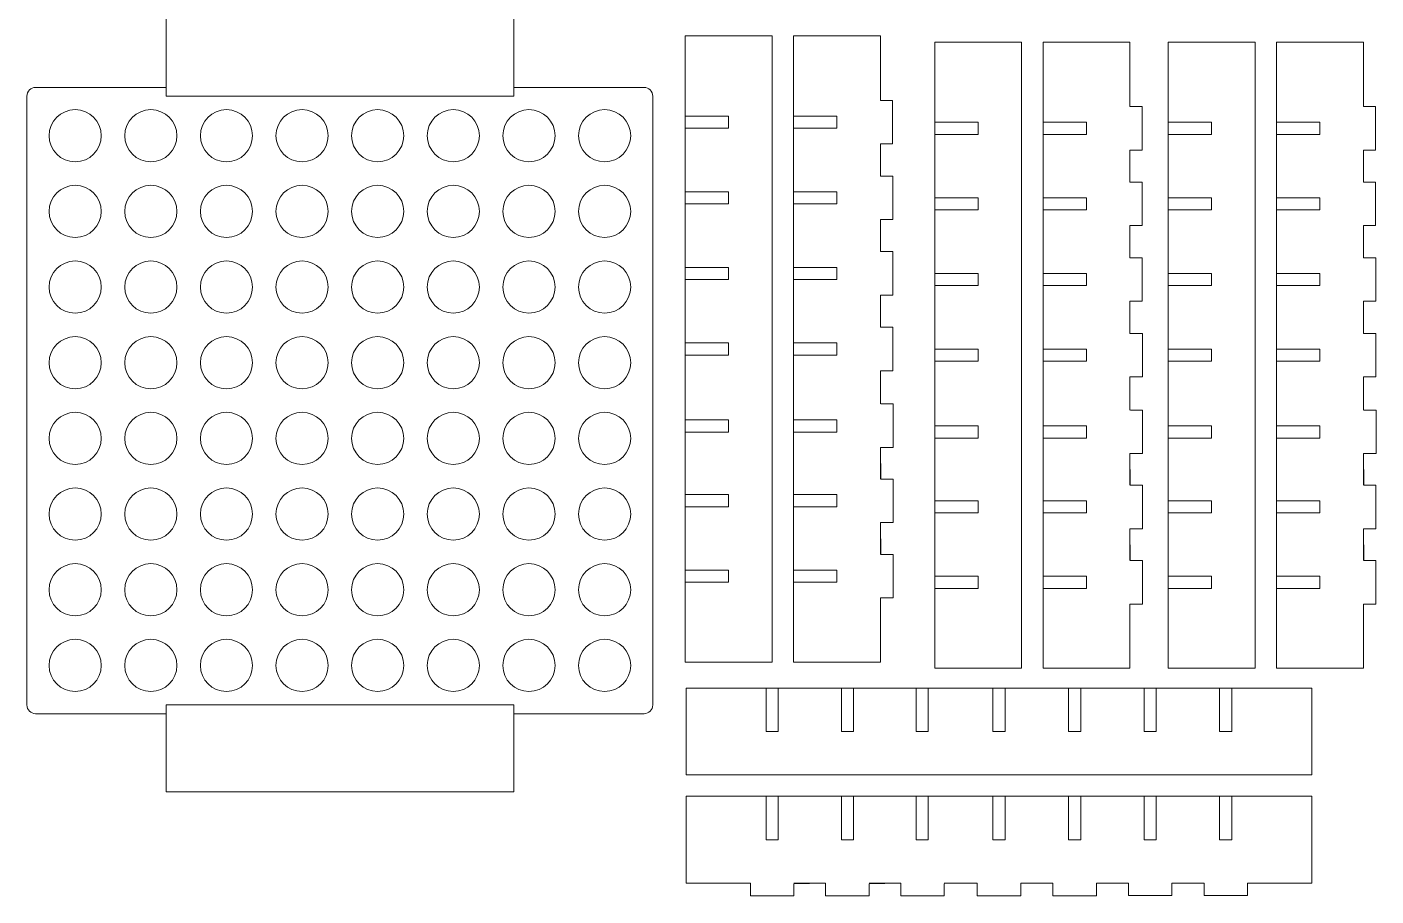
# Model space of a CAD drawing. Header units: inches. Extents: x 19 to 176, y -191 to -11.
# Drawn here: x 19.2 to 174.4, y -191.4 to -91.5 of the extents above; entities that cross this region are included whole.
import ezdxf

# ---------------------------------------------------------------- set-up
doc = ezdxf.new("R2010")
doc.units = ezdxf.units.IN
doc.header["$MEASUREMENT"] = 0
doc.layers.add('Ebene 1', color=7, linetype='Continuous')

msp = doc.modelspace()

# ---------------------------------------------------------------- linework, layer by layer
at = {"layer": 'Ebene 1', "color": 22, "lineweight": 5, "true_color": 0xe42420}
for points in [[(35.23, -99.43), (35.23, -98.66), (35.23, -89.45)], [(75.23, -89.43), (75.23, -98.66), (75.23, -99.43)], [(104.96, -164.51), (94.96, -164.51), (94.96, -92.51), (104.96, -92.51), (104.96, -164.51)], [(133.67, -165.21), (123.67, -165.21), (123.67, -93.21), (133.67, -93.21), (133.67, -165.21)], [(160.52, -165.21), (150.52, -165.21), (150.52, -93.21), (160.52, -93.21), (160.52, -165.21)], [(94.96, -103.13), (94.96, -101.73), (99.96, -101.73), (99.96, -103.13), (94.96, -103.13)], [(107.42, -103.13), (107.42, -101.73), (112.42, -101.73), (112.42, -103.13), (107.42, -103.13)], [(123.67, -103.83), (123.67, -102.43), (128.67, -102.43), (128.67, -103.83), (123.67, -103.83)], [(136.13, -103.83), (136.13, -102.43), (141.13, -102.43), (141.13, -103.83), (136.13, -103.83)], [(150.52, -103.83), (150.52, -102.43), (155.52, -102.43), (155.52, -103.83), (150.52, -103.83)], [(162.98, -103.83), (162.98, -102.43), (167.98, -102.43), (167.98, -103.83), (162.98, -103.83)], [(94.96, -111.82), (94.96, -110.42), (99.96, -110.42), (99.96, -111.82), (94.96, -111.82)], [(107.42, -111.82), (107.42, -110.42), (112.42, -110.42), (112.42, -111.82), (107.42, -111.82)], [(123.67, -112.52), (123.67, -111.12), (128.67, -111.12), (128.67, -112.52), (123.67, -112.52)], [(136.13, -112.52), (136.13, -111.12), (141.13, -111.12), (141.13, -112.52), (136.13, -112.52)], [(150.52, -112.52), (150.52, -111.12), (155.52, -111.12), (155.52, -112.52), (150.52, -112.52)], [(162.98, -112.52), (162.98, -111.12), (167.98, -111.12), (167.98, -112.52), (162.98, -112.52)], [(94.96, -120.52), (94.96, -119.12), (99.96, -119.12), (99.96, -120.52), (94.96, -120.52)], [(107.42, -120.52), (107.42, -119.12), (112.42, -119.12), (112.42, -120.52), (107.42, -120.52)], [(123.67, -121.22), (123.67, -119.82), (128.67, -119.82), (128.67, -121.22), (123.67, -121.22)], [(136.13, -121.22), (136.13, -119.82), (141.13, -119.82), (141.13, -121.22), (136.13, -121.22)], [(150.52, -121.22), (150.52, -119.82), (155.52, -119.82), (155.52, -121.22), (150.52, -121.22)], [(162.98, -121.22), (162.98, -119.82), (167.98, -119.82), (167.98, -121.22), (162.98, -121.22)], [(94.96, -129.21), (94.96, -127.81), (99.96, -127.81), (99.96, -129.21), (94.96, -129.21)], [(107.42, -129.21), (107.42, -127.81), (112.42, -127.81), (112.42, -129.21), (107.42, -129.21)], [(123.67, -129.91), (123.67, -128.51), (128.67, -128.51), (128.67, -129.91), (123.67, -129.91)], [(136.13, -129.91), (136.13, -128.51), (141.13, -128.51), (141.13, -129.91), (136.13, -129.91)], [(150.52, -129.91), (150.52, -128.51), (155.52, -128.51), (155.52, -129.91), (150.52, -129.91)], [(162.98, -129.91), (162.98, -128.51), (167.98, -128.51), (167.98, -129.91), (162.98, -129.91)], [(94.96, -138.05), (94.96, -136.65), (99.96, -136.65), (99.96, -138.05), (94.96, -138.05)], [(107.42, -138.05), (107.42, -136.65), (112.42, -136.65), (112.42, -138.05), (107.42, -138.05)], [(123.67, -138.75), (123.67, -137.35), (128.67, -137.35), (128.67, -138.75), (123.67, -138.75)], [(136.13, -138.75), (136.13, -137.35), (141.13, -137.35), (141.13, -138.75), (136.13, -138.75)], [(150.52, -138.75), (150.52, -137.35), (155.52, -137.35), (155.52, -138.75), (150.52, -138.75)], [(162.98, -138.75), (162.98, -137.35), (167.98, -137.35), (167.98, -138.75), (162.98, -138.75)], [(94.96, -146.64), (94.96, -145.24), (99.96, -145.24), (99.96, -146.64), (94.96, -146.64)], [(107.42, -146.64), (107.42, -145.24), (112.42, -145.24), (112.42, -146.64), (107.42, -146.64)], [(123.67, -147.34), (123.67, -145.94), (128.67, -145.94), (128.67, -147.34), (123.67, -147.34)], [(136.13, -147.34), (136.13, -145.94), (141.13, -145.94), (141.13, -147.34), (136.13, -147.34)], [(150.52, -147.34), (150.52, -145.94), (155.52, -145.94), (155.52, -147.34), (150.52, -147.34)], [(162.98, -147.34), (162.98, -145.94), (167.98, -145.94), (167.98, -147.34), (162.98, -147.34)], [(94.96, -155.32), (94.96, -153.92), (99.96, -153.92), (99.96, -155.32), (94.96, -155.32)], [(107.42, -155.32), (107.42, -153.92), (112.42, -153.92), (112.42, -155.32), (107.42, -155.32)], [(123.67, -156.02), (123.67, -154.62), (128.67, -154.62), (128.67, -156.02), (123.67, -156.02)], [(136.13, -156.02), (136.13, -154.62), (141.13, -154.62), (141.13, -156.02), (136.13, -156.02)], [(150.52, -156.02), (150.52, -154.62), (155.52, -154.62), (155.52, -156.02), (150.52, -156.02)], [(162.98, -156.02), (162.98, -154.62), (167.98, -154.62), (167.98, -156.02), (162.98, -156.02)], [(95.07, -177.47), (95.07, -167.48), (167.07, -167.48), (167.07, -177.47), (95.07, -177.47)], [(104.26, -167.48), (105.66, -167.48), (105.66, -172.48), (104.26, -172.48), (104.26, -167.48)], [(112.94, -167.48), (114.34, -167.48), (114.34, -172.48), (112.94, -172.48), (112.94, -167.48)], [(121.53, -167.48), (122.93, -167.48), (122.93, -172.48), (121.53, -172.48), (121.53, -167.48)], [(130.37, -167.48), (131.77, -167.48), (131.77, -172.48), (130.37, -172.48), (130.37, -167.48)], [(139.06, -167.48), (140.46, -167.48), (140.46, -172.48), (139.06, -172.48), (139.06, -167.48)], [(147.75, -167.48), (149.16, -167.48), (149.16, -172.48), (147.75, -172.48), (147.75, -167.48)], [(156.45, -167.48), (157.85, -167.48), (157.85, -172.48), (156.45, -172.48), (156.45, -167.48)], [(75.23, -169.43), (75.23, -178.66), (75.23, -179.43), (35.23, -179.43), (35.23, -178.66), (35.23, -169.43)], [(104.26, -179.93), (105.66, -179.93), (105.66, -184.93), (104.26, -184.93), (104.26, -179.93)], [(112.94, -179.93), (114.34, -179.93), (114.34, -184.93), (112.94, -184.93), (112.94, -179.93)], [(121.53, -179.93), (122.93, -179.93), (122.93, -184.93), (121.53, -184.93), (121.53, -179.93)], [(130.37, -179.93), (131.77, -179.93), (131.77, -184.93), (130.37, -184.93), (130.37, -179.93)], [(139.06, -179.93), (140.46, -179.93), (140.46, -184.93), (139.06, -184.93), (139.06, -179.93)], [(147.75, -179.93), (149.16, -179.93), (149.16, -184.93), (147.75, -184.93), (147.75, -179.93)], [(156.45, -179.93), (157.85, -179.93), (157.85, -184.93), (156.45, -184.93), (156.45, -179.93)]]:
    msp.add_lwpolyline(points, dxfattribs=at)
at = {"layer": 'Ebene 1', "color": 2, "lineweight": 5, "true_color": 0xf3e500}
for points in [[(35.23, -99.43), (75.23, -99.43)], [(75.23, -169.43), (35.23, -169.43)]]:
    msp.add_lwpolyline(points, dxfattribs=at)
at = {"layer": 'Ebene 1', "color": 22, "lineweight": 5, "true_color": 0xe42420}
for points, knots in [([(117.42, -131.01), (117.42, -131.01), (117.42, -134.82), (117.42, -134.82), (117.42, -134.81), (117.42, -131.01), (117.42, -131.01), (117.42, -131.01), (117.45, -131.01), (117.45, -131.01), (117.45, -131.01), (118.85, -131.01), (118.85, -131.01), (118.85, -131.01), (118.85, -126.01), (118.85, -126.01), (118.85, -126.01), (117.45, -126.01), (117.45, -126.01), (117.45, -126.01), (117.42, -126.01), (117.42, -126.01), (117.42, -126.01), (117.42, -122.31), (117.42, -122.31), (117.42, -122.31), (117.44, -122.31), (117.44, -122.31), (117.44, -122.31), (118.84, -122.31), (118.84, -122.31), (118.84, -122.31), (118.84, -117.31), (118.84, -117.31), (118.84, -117.31), (117.44, -117.31), (117.44, -117.31), (117.44, -117.31), (117.42, -117.31), (117.42, -117.31), (117.42, -117.31), (117.42, -113.62), (117.42, -113.62), (117.42, -113.62), (117.43, -113.62), (117.43, -113.62), (117.43, -113.62), (118.83, -113.62), (118.83, -113.62), (118.83, -113.62), (118.83, -108.62), (118.83, -108.62), (118.83, -108.62), (117.43, -108.62), (117.43, -108.62), (117.43, -108.62), (117.42, -108.62), (117.42, -108.62), (117.42, -108.62), (117.42, -104.93), (117.42, -104.93), (117.42, -104.93), (118.82, -104.93), (118.82, -104.93), (118.82, -104.93), (118.82, -99.93), (118.82, -99.93), (118.82, -99.93), (117.42, -99.93), (117.42, -99.93), (117.42, -99.93), (117.42, -92.51), (117.42, -92.51), (117.42, -92.51), (107.42, -92.51), (107.42, -92.51), (107.42, -92.51), (107.42, -164.51), (107.42, -164.51), (107.42, -164.51), (117.42, -164.51), (117.42, -164.51), (117.42, -164.51), (117.42, -157.12), (117.42, -157.12), (117.42, -157.12), (117.47, -157.12), (117.47, -157.12), (117.47, -157.12), (118.87, -157.12), (118.87, -157.12), (118.87, -157.12), (118.87, -152.12), (118.87, -152.12), (118.87, -152.12), (117.47, -152.12), (117.47, -152.12), (117.47, -152.12), (117.42, -148.46), (117.42, -148.46), (117.42, -148.46), (117.42, -152.12), (117.42, -152.12), (117.42, -152.12), (117.42, -148.46), (117.42, -148.46), (117.42, -148.46), (117.47, -148.46), (117.47, -148.46), (117.47, -148.46), (118.87, -148.46), (118.87, -148.46), (118.87, -148.46), (118.87, -143.46), (118.87, -143.46), (118.87, -143.46), (117.47, -143.46), (117.47, -143.46), (117.47, -143.46), (117.42, -139.82), (117.42, -139.82), (117.42, -139.82), (117.42, -143.46), (117.42, -143.46), (117.42, -143.46), (117.42, -139.81), (117.42, -139.81), (117.42, -139.81), (117.48, -139.81), (117.48, -139.81), (117.48, -139.81), (118.88, -139.81), (118.88, -139.81), (118.88, -139.81), (118.88, -134.82), (118.88, -134.82), (118.88, -134.82), (117.48, -134.82), (117.48, -134.82)], [0, 0, 0, 0, 1, 1, 1, 2, 2, 2, 3, 3, 3, 4, 4, 4, 5, 5, 5, 6, 6, 6, 7, 7, 7, 8, 8, 8, 9, 9, 9, 10, 10, 10, 11, 11, 11, 12, 12, 12, 13, 13, 13, 14, 14, 14, 15, 15, 15, 16, 16, 16, 17, 17, 17, 18, 18, 18, 19, 19, 19, 20, 20, 20, 21, 21, 21, 22, 22, 22, 23, 23, 23, 24, 24, 24, 25, 25, 25, 26, 26, 26, 27, 27, 27, 28, 28, 28, 29, 29, 29, 30, 30, 30, 31, 31, 31, 32, 32, 32, 33, 33, 33, 34, 34, 34, 35, 35, 35, 36, 36, 36, 37, 37, 37, 38, 38, 38, 39, 39, 39, 40, 40, 40, 41, 41, 41, 42, 42, 42, 43, 43, 43, 44, 44, 44, 45, 45, 45, 46, 46, 46, 46]), ([(146.13, -131.71), (146.13, -131.71), (146.13, -135.52), (146.13, -135.52), (146.13, -135.51), (146.13, -131.71), (146.13, -131.71), (146.13, -131.71), (146.16, -131.71), (146.16, -131.71), (146.16, -131.71), (147.56, -131.71), (147.56, -131.71), (147.56, -131.71), (147.56, -126.71), (147.56, -126.71), (147.56, -126.71), (146.16, -126.71), (146.16, -126.71), (146.16, -126.71), (146.13, -126.71), (146.13, -126.71), (146.13, -126.71), (146.13, -123.01), (146.13, -123.01), (146.13, -123.01), (146.15, -123.01), (146.15, -123.01), (146.15, -123.01), (147.55, -123.01), (147.55, -123.01), (147.55, -123.01), (147.55, -118.01), (147.55, -118.01), (147.55, -118.01), (146.15, -118.01), (146.15, -118.01), (146.15, -118.01), (146.13, -118.01), (146.13, -118.01), (146.13, -118.01), (146.13, -114.32), (146.13, -114.32), (146.13, -114.32), (146.14, -114.32), (146.14, -114.32), (146.14, -114.32), (147.54, -114.32), (147.54, -114.32), (147.54, -114.32), (147.54, -109.32), (147.54, -109.32), (147.54, -109.32), (146.14, -109.32), (146.14, -109.32), (146.14, -109.32), (146.13, -109.32), (146.13, -109.32), (146.13, -109.32), (146.13, -105.63), (146.13, -105.63), (146.13, -105.63), (147.53, -105.63), (147.53, -105.63), (147.53, -105.63), (147.53, -100.63), (147.53, -100.63), (147.53, -100.63), (146.13, -100.63), (146.13, -100.63), (146.13, -100.63), (146.13, -93.21), (146.13, -93.21), (146.13, -93.21), (136.13, -93.21), (136.13, -93.21), (136.13, -93.21), (136.13, -165.21), (136.13, -165.21), (136.13, -165.21), (146.13, -165.21), (146.13, -165.21), (146.13, -165.21), (146.13, -157.82), (146.13, -157.82), (146.13, -157.82), (146.17, -157.82), (146.17, -157.82), (146.17, -157.82), (147.57, -157.82), (147.57, -157.82), (147.57, -157.82), (147.57, -152.82), (147.57, -152.82), (147.57, -152.82), (146.17, -152.82), (146.17, -152.82), (146.17, -152.82), (146.13, -149.16), (146.13, -149.16), (146.13, -149.16), (146.13, -152.82), (146.13, -152.82), (146.13, -152.82), (146.13, -149.16), (146.13, -149.16), (146.13, -149.16), (146.17, -149.16), (146.17, -149.16), (146.17, -149.16), (147.57, -149.16), (147.57, -149.16), (147.57, -149.16), (147.57, -144.16), (147.57, -144.16), (147.57, -144.16), (146.17, -144.16), (146.17, -144.16), (146.17, -144.16), (146.13, -140.52), (146.13, -140.52), (146.13, -140.52), (146.13, -144.16), (146.13, -144.16), (146.13, -144.16), (146.13, -140.51), (146.13, -140.51), (146.13, -140.51), (146.19, -140.51), (146.19, -140.51), (146.19, -140.51), (147.59, -140.51), (147.59, -140.51), (147.59, -140.51), (147.59, -135.52), (147.59, -135.52), (147.59, -135.52), (146.19, -135.52), (146.19, -135.52)], [0, 0, 0, 0, 1, 1, 1, 2, 2, 2, 3, 3, 3, 4, 4, 4, 5, 5, 5, 6, 6, 6, 7, 7, 7, 8, 8, 8, 9, 9, 9, 10, 10, 10, 11, 11, 11, 12, 12, 12, 13, 13, 13, 14, 14, 14, 15, 15, 15, 16, 16, 16, 17, 17, 17, 18, 18, 18, 19, 19, 19, 20, 20, 20, 21, 21, 21, 22, 22, 22, 23, 23, 23, 24, 24, 24, 25, 25, 25, 26, 26, 26, 27, 27, 27, 28, 28, 28, 29, 29, 29, 30, 30, 30, 31, 31, 31, 32, 32, 32, 33, 33, 33, 34, 34, 34, 35, 35, 35, 36, 36, 36, 37, 37, 37, 38, 38, 38, 39, 39, 39, 40, 40, 40, 41, 41, 41, 42, 42, 42, 43, 43, 43, 44, 44, 44, 45, 45, 45, 46, 46, 46, 46]), ([(172.98, -131.71), (172.98, -131.71), (172.98, -135.52), (172.98, -135.52), (172.98, -135.51), (172.98, -131.71), (172.98, -131.71), (172.98, -131.71), (173.01, -131.71), (173.01, -131.71), (173.01, -131.71), (174.41, -131.71), (174.41, -131.71), (174.41, -131.71), (174.41, -126.71), (174.41, -126.71), (174.41, -126.71), (173.01, -126.71), (173.01, -126.71), (173.01, -126.71), (172.98, -126.71), (172.98, -126.71), (172.98, -126.71), (172.98, -123.01), (172.98, -123.01), (172.98, -123.01), (173, -123.01), (173, -123.01), (173, -123.01), (174.4, -123.01), (174.4, -123.01), (174.4, -123.01), (174.4, -118.01), (174.4, -118.01), (174.4, -118.01), (173, -118.01), (173, -118.01), (173, -118.01), (172.98, -118.01), (172.98, -118.01), (172.98, -118.01), (172.98, -114.32), (172.98, -114.32), (172.98, -114.32), (172.99, -114.32), (172.99, -114.32), (172.99, -114.32), (174.39, -114.32), (174.39, -114.32), (174.39, -114.32), (174.39, -109.32), (174.39, -109.32), (174.39, -109.32), (172.99, -109.32), (172.99, -109.32), (172.99, -109.32), (172.98, -109.32), (172.98, -109.32), (172.98, -109.32), (172.98, -105.63), (172.98, -105.63), (172.98, -105.63), (174.38, -105.63), (174.38, -105.63), (174.38, -105.63), (174.38, -100.63), (174.38, -100.63), (174.38, -100.63), (172.98, -100.63), (172.98, -100.63), (172.98, -100.63), (172.98, -93.21), (172.98, -93.21), (172.98, -93.21), (162.98, -93.21), (162.98, -93.21), (162.98, -93.21), (162.98, -165.21), (162.98, -165.21), (162.98, -165.21), (172.98, -165.21), (172.98, -165.21), (172.98, -165.21), (172.98, -157.82), (172.98, -157.82), (172.98, -157.82), (173.03, -157.82), (173.03, -157.82), (173.03, -157.82), (174.43, -157.82), (174.43, -157.82), (174.43, -157.82), (174.43, -152.82), (174.43, -152.82), (174.43, -152.82), (173.03, -152.82), (173.03, -152.82), (173.03, -152.82), (172.98, -149.16), (172.98, -149.16), (172.98, -149.16), (172.98, -152.82), (172.98, -152.82), (172.98, -152.82), (172.98, -149.16), (172.98, -149.16), (172.98, -149.16), (173.03, -149.16), (173.03, -149.16), (173.03, -149.16), (174.43, -149.16), (174.43, -149.16), (174.43, -149.16), (174.43, -144.16), (174.43, -144.16), (174.43, -144.16), (173.03, -144.16), (173.03, -144.16), (173.03, -144.16), (172.98, -140.52), (172.98, -140.52), (172.98, -140.52), (172.98, -144.16), (172.98, -144.16), (172.98, -144.16), (172.98, -140.51), (172.98, -140.51), (172.98, -140.51), (173.04, -140.51), (173.04, -140.51), (173.04, -140.51), (174.44, -140.51), (174.44, -140.51), (174.44, -140.51), (174.44, -135.52), (174.44, -135.52), (174.44, -135.52), (173.04, -135.52), (173.04, -135.52)], [0, 0, 0, 0, 1, 1, 1, 2, 2, 2, 3, 3, 3, 4, 4, 4, 5, 5, 5, 6, 6, 6, 7, 7, 7, 8, 8, 8, 9, 9, 9, 10, 10, 10, 11, 11, 11, 12, 12, 12, 13, 13, 13, 14, 14, 14, 15, 15, 15, 16, 16, 16, 17, 17, 17, 18, 18, 18, 19, 19, 19, 20, 20, 20, 21, 21, 21, 22, 22, 22, 23, 23, 23, 24, 24, 24, 25, 25, 25, 26, 26, 26, 27, 27, 27, 28, 28, 28, 29, 29, 29, 30, 30, 30, 31, 31, 31, 32, 32, 32, 33, 33, 33, 34, 34, 34, 35, 35, 35, 36, 36, 36, 37, 37, 37, 38, 38, 38, 39, 39, 39, 40, 40, 40, 41, 41, 41, 42, 42, 42, 43, 43, 43, 44, 44, 44, 45, 45, 45, 46, 46, 46, 46]), ([(35.23, -170.43), (35.23, -170.43), (20.23, -170.43), (20.23, -170.43), (19.68, -170.43), (19.23, -169.98), (19.23, -169.43), (19.23, -169.43), (19.23, -99.43), (19.23, -99.43), (19.23, -98.88), (19.68, -98.43), (20.23, -98.43), (20.23, -98.43), (35.23, -98.43), (35.23, -98.43)], [0, 0, 0, 0, 1, 1, 1, 2, 2, 2, 3, 3, 3, 4, 4, 4, 5, 5, 5, 5]), ([(75.23, -98.43), (75.23, -98.43), (90.23, -98.43), (90.23, -98.43), (90.78, -98.43), (91.23, -98.88), (91.23, -99.43), (91.23, -99.43), (91.23, -169.43), (91.23, -169.43), (91.23, -169.98), (90.78, -170.43), (90.23, -170.43), (90.23, -170.43), (75.23, -170.43), (75.23, -170.43)], [0, 0, 0, 0, 1, 1, 1, 2, 2, 2, 3, 3, 3, 4, 4, 4, 5, 5, 5, 5]), ([(27.78, -103.98), (27.78, -105.64), (26.44, -106.98), (24.78, -106.98), (23.13, -106.98), (21.78, -105.64), (21.78, -103.98), (21.78, -102.33), (23.13, -100.98), (24.78, -100.98), (26.44, -100.98), (27.78, -102.33), (27.78, -103.98)], [0, 0, 0, 0, 1, 1, 1, 2, 2, 2, 3, 3, 3, 4, 4, 4, 4]), ([(36.48, -103.98), (36.48, -105.64), (35.14, -106.98), (33.48, -106.98), (31.83, -106.98), (30.48, -105.64), (30.48, -103.98), (30.48, -102.33), (31.83, -100.98), (33.48, -100.98), (35.14, -100.98), (36.48, -102.33), (36.48, -103.98)], [0, 0, 0, 0, 1, 1, 1, 2, 2, 2, 3, 3, 3, 4, 4, 4, 4]), ([(45.18, -103.98), (45.18, -105.64), (43.84, -106.98), (42.18, -106.98), (40.53, -106.98), (39.18, -105.64), (39.18, -103.98), (39.18, -102.33), (40.53, -100.98), (42.18, -100.98), (43.84, -100.98), (45.18, -102.33), (45.18, -103.98)], [0, 0, 0, 0, 1, 1, 1, 2, 2, 2, 3, 3, 3, 4, 4, 4, 4]), ([(53.88, -103.98), (53.88, -105.64), (52.54, -106.98), (50.88, -106.98), (49.23, -106.98), (47.88, -105.64), (47.88, -103.98), (47.88, -102.33), (49.23, -100.98), (50.88, -100.98), (52.54, -100.98), (53.88, -102.33), (53.88, -103.98)], [0, 0, 0, 0, 1, 1, 1, 2, 2, 2, 3, 3, 3, 4, 4, 4, 4]), ([(62.58, -103.98), (62.58, -105.64), (61.24, -106.98), (59.58, -106.98), (57.93, -106.98), (56.58, -105.64), (56.58, -103.98), (56.58, -102.33), (57.93, -100.98), (59.58, -100.98), (61.24, -100.98), (62.58, -102.33), (62.58, -103.98)], [0, 0, 0, 0, 1, 1, 1, 2, 2, 2, 3, 3, 3, 4, 4, 4, 4]), ([(71.28, -103.98), (71.28, -105.64), (69.94, -106.98), (68.28, -106.98), (66.63, -106.98), (65.28, -105.64), (65.28, -103.98), (65.28, -102.33), (66.63, -100.98), (68.28, -100.98), (69.94, -100.98), (71.28, -102.33), (71.28, -103.98)], [0, 0, 0, 0, 1, 1, 1, 2, 2, 2, 3, 3, 3, 4, 4, 4, 4]), ([(79.99, -103.98), (79.99, -105.64), (78.64, -106.98), (76.98, -106.98), (75.33, -106.98), (73.98, -105.64), (73.98, -103.98), (73.98, -102.33), (75.33, -100.98), (76.98, -100.98), (78.64, -100.98), (79.99, -102.33), (79.99, -103.98)], [0, 0, 0, 0, 1, 1, 1, 2, 2, 2, 3, 3, 3, 4, 4, 4, 4]), ([(88.69, -103.98), (88.69, -105.64), (87.34, -106.98), (85.69, -106.98), (84.03, -106.98), (82.69, -105.64), (82.69, -103.98), (82.69, -102.33), (84.03, -100.98), (85.69, -100.98), (87.34, -100.98), (88.69, -102.33), (88.69, -103.98)], [0, 0, 0, 0, 1, 1, 1, 2, 2, 2, 3, 3, 3, 4, 4, 4, 4]), ([(27.78, -112.68), (27.78, -114.34), (26.44, -115.68), (24.78, -115.68), (23.13, -115.68), (21.78, -114.34), (21.78, -112.68), (21.78, -111.03), (23.13, -109.68), (24.78, -109.68), (26.44, -109.68), (27.78, -111.03), (27.78, -112.68)], [0, 0, 0, 0, 1, 1, 1, 2, 2, 2, 3, 3, 3, 4, 4, 4, 4]), ([(36.48, -112.68), (36.48, -114.34), (35.14, -115.68), (33.48, -115.68), (31.83, -115.68), (30.48, -114.34), (30.48, -112.68), (30.48, -111.03), (31.83, -109.68), (33.48, -109.68), (35.14, -109.68), (36.48, -111.03), (36.48, -112.68)], [0, 0, 0, 0, 1, 1, 1, 2, 2, 2, 3, 3, 3, 4, 4, 4, 4]), ([(45.18, -112.68), (45.18, -114.34), (43.84, -115.68), (42.18, -115.68), (40.53, -115.68), (39.18, -114.34), (39.18, -112.68), (39.18, -111.03), (40.53, -109.68), (42.18, -109.68), (43.84, -109.68), (45.18, -111.03), (45.18, -112.68)], [0, 0, 0, 0, 1, 1, 1, 2, 2, 2, 3, 3, 3, 4, 4, 4, 4]), ([(53.88, -112.68), (53.88, -114.34), (52.54, -115.68), (50.88, -115.68), (49.23, -115.68), (47.88, -114.34), (47.88, -112.68), (47.88, -111.03), (49.23, -109.68), (50.88, -109.68), (52.54, -109.68), (53.88, -111.03), (53.88, -112.68)], [0, 0, 0, 0, 1, 1, 1, 2, 2, 2, 3, 3, 3, 4, 4, 4, 4]), ([(62.58, -112.68), (62.58, -114.34), (61.24, -115.68), (59.58, -115.68), (57.93, -115.68), (56.58, -114.34), (56.58, -112.68), (56.58, -111.03), (57.93, -109.68), (59.58, -109.68), (61.24, -109.68), (62.58, -111.03), (62.58, -112.68)], [0, 0, 0, 0, 1, 1, 1, 2, 2, 2, 3, 3, 3, 4, 4, 4, 4]), ([(71.28, -112.68), (71.28, -114.34), (69.94, -115.68), (68.28, -115.68), (66.63, -115.68), (65.28, -114.34), (65.28, -112.68), (65.28, -111.03), (66.63, -109.68), (68.28, -109.68), (69.94, -109.68), (71.28, -111.03), (71.28, -112.68)], [0, 0, 0, 0, 1, 1, 1, 2, 2, 2, 3, 3, 3, 4, 4, 4, 4]), ([(79.99, -112.68), (79.99, -114.34), (78.64, -115.68), (76.98, -115.68), (75.33, -115.68), (73.98, -114.34), (73.98, -112.68), (73.98, -111.03), (75.33, -109.68), (76.98, -109.68), (78.64, -109.68), (79.99, -111.03), (79.99, -112.68)], [0, 0, 0, 0, 1, 1, 1, 2, 2, 2, 3, 3, 3, 4, 4, 4, 4]), ([(88.69, -112.68), (88.69, -114.34), (87.34, -115.68), (85.69, -115.68), (84.03, -115.68), (82.69, -114.34), (82.69, -112.68), (82.69, -111.03), (84.03, -109.68), (85.69, -109.68), (87.34, -109.68), (88.69, -111.03), (88.69, -112.68)], [0, 0, 0, 0, 1, 1, 1, 2, 2, 2, 3, 3, 3, 4, 4, 4, 4]), ([(27.78, -121.38), (27.78, -123.04), (26.44, -124.38), (24.78, -124.38), (23.13, -124.38), (21.78, -123.04), (21.78, -121.38), (21.78, -119.73), (23.13, -118.38), (24.78, -118.38), (26.44, -118.38), (27.78, -119.73), (27.78, -121.38)], [0, 0, 0, 0, 1, 1, 1, 2, 2, 2, 3, 3, 3, 4, 4, 4, 4]), ([(36.48, -121.38), (36.48, -123.04), (35.14, -124.38), (33.48, -124.38), (31.83, -124.38), (30.48, -123.04), (30.48, -121.38), (30.48, -119.73), (31.83, -118.38), (33.48, -118.38), (35.14, -118.38), (36.48, -119.73), (36.48, -121.38)], [0, 0, 0, 0, 1, 1, 1, 2, 2, 2, 3, 3, 3, 4, 4, 4, 4]), ([(45.18, -121.38), (45.18, -123.04), (43.84, -124.38), (42.18, -124.38), (40.53, -124.38), (39.18, -123.04), (39.18, -121.38), (39.18, -119.73), (40.53, -118.38), (42.18, -118.38), (43.84, -118.38), (45.18, -119.73), (45.18, -121.38)], [0, 0, 0, 0, 1, 1, 1, 2, 2, 2, 3, 3, 3, 4, 4, 4, 4]), ([(53.88, -121.38), (53.88, -123.04), (52.54, -124.38), (50.88, -124.38), (49.23, -124.38), (47.88, -123.04), (47.88, -121.38), (47.88, -119.73), (49.23, -118.38), (50.88, -118.38), (52.54, -118.38), (53.88, -119.73), (53.88, -121.38)], [0, 0, 0, 0, 1, 1, 1, 2, 2, 2, 3, 3, 3, 4, 4, 4, 4]), ([(62.58, -121.38), (62.58, -123.04), (61.24, -124.38), (59.58, -124.38), (57.93, -124.38), (56.58, -123.04), (56.58, -121.38), (56.58, -119.73), (57.93, -118.38), (59.58, -118.38), (61.24, -118.38), (62.58, -119.73), (62.58, -121.38)], [0, 0, 0, 0, 1, 1, 1, 2, 2, 2, 3, 3, 3, 4, 4, 4, 4]), ([(71.28, -121.38), (71.28, -123.04), (69.94, -124.38), (68.28, -124.38), (66.63, -124.38), (65.28, -123.04), (65.28, -121.38), (65.28, -119.73), (66.63, -118.38), (68.28, -118.38), (69.94, -118.38), (71.28, -119.73), (71.28, -121.38)], [0, 0, 0, 0, 1, 1, 1, 2, 2, 2, 3, 3, 3, 4, 4, 4, 4]), ([(79.99, -121.38), (79.99, -123.04), (78.64, -124.38), (76.98, -124.38), (75.33, -124.38), (73.98, -123.04), (73.98, -121.38), (73.98, -119.73), (75.33, -118.38), (76.98, -118.38), (78.64, -118.38), (79.99, -119.73), (79.99, -121.38)], [0, 0, 0, 0, 1, 1, 1, 2, 2, 2, 3, 3, 3, 4, 4, 4, 4]), ([(88.69, -121.38), (88.69, -123.04), (87.34, -124.38), (85.69, -124.38), (84.03, -124.38), (82.69, -123.04), (82.69, -121.38), (82.69, -119.73), (84.03, -118.38), (85.69, -118.38), (87.34, -118.38), (88.69, -119.73), (88.69, -121.38)], [0, 0, 0, 0, 1, 1, 1, 2, 2, 2, 3, 3, 3, 4, 4, 4, 4]), ([(27.78, -130.08), (27.78, -131.74), (26.44, -133.08), (24.78, -133.08), (23.13, -133.08), (21.78, -131.74), (21.78, -130.08), (21.78, -128.43), (23.13, -127.08), (24.78, -127.08), (26.44, -127.08), (27.78, -128.43), (27.78, -130.08)], [0, 0, 0, 0, 1, 1, 1, 2, 2, 2, 3, 3, 3, 4, 4, 4, 4]), ([(36.48, -130.08), (36.48, -131.74), (35.14, -133.08), (33.48, -133.08), (31.83, -133.08), (30.48, -131.74), (30.48, -130.08), (30.48, -128.43), (31.83, -127.08), (33.48, -127.08), (35.14, -127.08), (36.48, -128.43), (36.48, -130.08)], [0, 0, 0, 0, 1, 1, 1, 2, 2, 2, 3, 3, 3, 4, 4, 4, 4]), ([(45.18, -130.08), (45.18, -131.74), (43.84, -133.08), (42.18, -133.08), (40.53, -133.08), (39.18, -131.74), (39.18, -130.08), (39.18, -128.43), (40.53, -127.08), (42.18, -127.08), (43.84, -127.08), (45.18, -128.43), (45.18, -130.08)], [0, 0, 0, 0, 1, 1, 1, 2, 2, 2, 3, 3, 3, 4, 4, 4, 4]), ([(53.88, -130.08), (53.88, -131.74), (52.54, -133.08), (50.88, -133.08), (49.23, -133.08), (47.88, -131.74), (47.88, -130.08), (47.88, -128.43), (49.23, -127.08), (50.88, -127.08), (52.54, -127.08), (53.88, -128.43), (53.88, -130.08)], [0, 0, 0, 0, 1, 1, 1, 2, 2, 2, 3, 3, 3, 4, 4, 4, 4]), ([(62.58, -130.08), (62.58, -131.74), (61.24, -133.08), (59.58, -133.08), (57.93, -133.08), (56.58, -131.74), (56.58, -130.08), (56.58, -128.43), (57.93, -127.08), (59.58, -127.08), (61.24, -127.08), (62.58, -128.43), (62.58, -130.08)], [0, 0, 0, 0, 1, 1, 1, 2, 2, 2, 3, 3, 3, 4, 4, 4, 4]), ([(71.28, -130.08), (71.28, -131.74), (69.94, -133.08), (68.28, -133.08), (66.63, -133.08), (65.28, -131.74), (65.28, -130.08), (65.28, -128.43), (66.63, -127.08), (68.28, -127.08), (69.94, -127.08), (71.28, -128.43), (71.28, -130.08)], [0, 0, 0, 0, 1, 1, 1, 2, 2, 2, 3, 3, 3, 4, 4, 4, 4]), ([(79.99, -130.08), (79.99, -131.74), (78.64, -133.08), (76.98, -133.08), (75.33, -133.08), (73.98, -131.74), (73.98, -130.08), (73.98, -128.43), (75.33, -127.08), (76.98, -127.08), (78.64, -127.08), (79.99, -128.43), (79.99, -130.08)], [0, 0, 0, 0, 1, 1, 1, 2, 2, 2, 3, 3, 3, 4, 4, 4, 4]), ([(88.69, -130.08), (88.69, -131.74), (87.34, -133.08), (85.69, -133.08), (84.03, -133.08), (82.69, -131.74), (82.69, -130.08), (82.69, -128.43), (84.03, -127.08), (85.69, -127.08), (87.34, -127.08), (88.69, -128.43), (88.69, -130.08)], [0, 0, 0, 0, 1, 1, 1, 2, 2, 2, 3, 3, 3, 4, 4, 4, 4]), ([(27.78, -138.78), (27.78, -140.44), (26.44, -141.78), (24.78, -141.78), (23.13, -141.78), (21.78, -140.44), (21.78, -138.78), (21.78, -137.13), (23.13, -135.78), (24.78, -135.78), (26.44, -135.78), (27.78, -137.13), (27.78, -138.78)], [0, 0, 0, 0, 1, 1, 1, 2, 2, 2, 3, 3, 3, 4, 4, 4, 4]), ([(36.48, -138.78), (36.48, -140.44), (35.14, -141.78), (33.48, -141.78), (31.83, -141.78), (30.48, -140.44), (30.48, -138.78), (30.48, -137.13), (31.83, -135.78), (33.48, -135.78), (35.14, -135.78), (36.48, -137.13), (36.48, -138.78)], [0, 0, 0, 0, 1, 1, 1, 2, 2, 2, 3, 3, 3, 4, 4, 4, 4]), ([(45.18, -138.78), (45.18, -140.44), (43.84, -141.78), (42.18, -141.78), (40.53, -141.78), (39.18, -140.44), (39.18, -138.78), (39.18, -137.13), (40.53, -135.78), (42.18, -135.78), (43.84, -135.78), (45.18, -137.13), (45.18, -138.78)], [0, 0, 0, 0, 1, 1, 1, 2, 2, 2, 3, 3, 3, 4, 4, 4, 4]), ([(53.88, -138.78), (53.88, -140.44), (52.54, -141.78), (50.88, -141.78), (49.23, -141.78), (47.88, -140.44), (47.88, -138.78), (47.88, -137.13), (49.23, -135.78), (50.88, -135.78), (52.54, -135.78), (53.88, -137.13), (53.88, -138.78)], [0, 0, 0, 0, 1, 1, 1, 2, 2, 2, 3, 3, 3, 4, 4, 4, 4]), ([(62.58, -138.78), (62.58, -140.44), (61.24, -141.78), (59.58, -141.78), (57.93, -141.78), (56.58, -140.44), (56.58, -138.78), (56.58, -137.13), (57.93, -135.78), (59.58, -135.78), (61.24, -135.78), (62.58, -137.13), (62.58, -138.78)], [0, 0, 0, 0, 1, 1, 1, 2, 2, 2, 3, 3, 3, 4, 4, 4, 4]), ([(71.28, -138.78), (71.28, -140.44), (69.94, -141.78), (68.28, -141.78), (66.63, -141.78), (65.28, -140.44), (65.28, -138.78), (65.28, -137.13), (66.63, -135.78), (68.28, -135.78), (69.94, -135.78), (71.28, -137.13), (71.28, -138.78)], [0, 0, 0, 0, 1, 1, 1, 2, 2, 2, 3, 3, 3, 4, 4, 4, 4]), ([(79.99, -138.78), (79.99, -140.44), (78.64, -141.78), (76.98, -141.78), (75.33, -141.78), (73.98, -140.44), (73.98, -138.78), (73.98, -137.13), (75.33, -135.78), (76.98, -135.78), (78.64, -135.78), (79.99, -137.13), (79.99, -138.78)], [0, 0, 0, 0, 1, 1, 1, 2, 2, 2, 3, 3, 3, 4, 4, 4, 4]), ([(88.69, -138.78), (88.69, -140.44), (87.34, -141.78), (85.69, -141.78), (84.03, -141.78), (82.69, -140.44), (82.69, -138.78), (82.69, -137.13), (84.03, -135.78), (85.69, -135.78), (87.34, -135.78), (88.69, -137.13), (88.69, -138.78)], [0, 0, 0, 0, 1, 1, 1, 2, 2, 2, 3, 3, 3, 4, 4, 4, 4]), ([(27.78, -147.48), (27.78, -149.14), (26.44, -150.48), (24.78, -150.48), (23.13, -150.48), (21.78, -149.14), (21.78, -147.48), (21.78, -145.83), (23.13, -144.48), (24.78, -144.48), (26.44, -144.48), (27.78, -145.83), (27.78, -147.48)], [0, 0, 0, 0, 1, 1, 1, 2, 2, 2, 3, 3, 3, 4, 4, 4, 4]), ([(36.48, -147.48), (36.48, -149.14), (35.14, -150.48), (33.48, -150.48), (31.83, -150.48), (30.48, -149.14), (30.48, -147.48), (30.48, -145.83), (31.83, -144.48), (33.48, -144.48), (35.14, -144.48), (36.48, -145.83), (36.48, -147.48)], [0, 0, 0, 0, 1, 1, 1, 2, 2, 2, 3, 3, 3, 4, 4, 4, 4]), ([(45.18, -147.48), (45.18, -149.14), (43.84, -150.48), (42.18, -150.48), (40.53, -150.48), (39.18, -149.14), (39.18, -147.48), (39.18, -145.83), (40.53, -144.48), (42.18, -144.48), (43.84, -144.48), (45.18, -145.83), (45.18, -147.48)], [0, 0, 0, 0, 1, 1, 1, 2, 2, 2, 3, 3, 3, 4, 4, 4, 4]), ([(53.88, -147.48), (53.88, -149.14), (52.54, -150.48), (50.88, -150.48), (49.23, -150.48), (47.88, -149.14), (47.88, -147.48), (47.88, -145.83), (49.23, -144.48), (50.88, -144.48), (52.54, -144.48), (53.88, -145.83), (53.88, -147.48)], [0, 0, 0, 0, 1, 1, 1, 2, 2, 2, 3, 3, 3, 4, 4, 4, 4]), ([(62.58, -147.48), (62.58, -149.14), (61.24, -150.48), (59.58, -150.48), (57.93, -150.48), (56.58, -149.14), (56.58, -147.48), (56.58, -145.83), (57.93, -144.48), (59.58, -144.48), (61.24, -144.48), (62.58, -145.83), (62.58, -147.48)], [0, 0, 0, 0, 1, 1, 1, 2, 2, 2, 3, 3, 3, 4, 4, 4, 4]), ([(71.28, -147.48), (71.28, -149.14), (69.94, -150.48), (68.28, -150.48), (66.63, -150.48), (65.28, -149.14), (65.28, -147.48), (65.28, -145.83), (66.63, -144.48), (68.28, -144.48), (69.94, -144.48), (71.28, -145.83), (71.28, -147.48)], [0, 0, 0, 0, 1, 1, 1, 2, 2, 2, 3, 3, 3, 4, 4, 4, 4]), ([(79.99, -147.48), (79.99, -149.14), (78.64, -150.48), (76.98, -150.48), (75.33, -150.48), (73.98, -149.14), (73.98, -147.48), (73.98, -145.83), (75.33, -144.48), (76.98, -144.48), (78.64, -144.48), (79.99, -145.83), (79.99, -147.48)], [0, 0, 0, 0, 1, 1, 1, 2, 2, 2, 3, 3, 3, 4, 4, 4, 4]), ([(88.69, -147.48), (88.69, -149.14), (87.34, -150.48), (85.69, -150.48), (84.03, -150.48), (82.69, -149.14), (82.69, -147.48), (82.69, -145.83), (84.03, -144.48), (85.69, -144.48), (87.34, -144.48), (88.69, -145.83), (88.69, -147.48)], [0, 0, 0, 0, 1, 1, 1, 2, 2, 2, 3, 3, 3, 4, 4, 4, 4]), ([(27.78, -156.18), (27.78, -157.84), (26.44, -159.18), (24.78, -159.18), (23.13, -159.18), (21.78, -157.84), (21.78, -156.18), (21.78, -154.53), (23.13, -153.18), (24.78, -153.18), (26.44, -153.18), (27.78, -154.53), (27.78, -156.18)], [0, 0, 0, 0, 1, 1, 1, 2, 2, 2, 3, 3, 3, 4, 4, 4, 4]), ([(36.48, -156.18), (36.48, -157.84), (35.14, -159.18), (33.48, -159.18), (31.83, -159.18), (30.48, -157.84), (30.48, -156.18), (30.48, -154.53), (31.83, -153.18), (33.48, -153.18), (35.14, -153.18), (36.48, -154.53), (36.48, -156.18)], [0, 0, 0, 0, 1, 1, 1, 2, 2, 2, 3, 3, 3, 4, 4, 4, 4]), ([(45.18, -156.18), (45.18, -157.84), (43.84, -159.18), (42.18, -159.18), (40.53, -159.18), (39.18, -157.84), (39.18, -156.18), (39.18, -154.53), (40.53, -153.18), (42.18, -153.18), (43.84, -153.18), (45.18, -154.53), (45.18, -156.18)], [0, 0, 0, 0, 1, 1, 1, 2, 2, 2, 3, 3, 3, 4, 4, 4, 4]), ([(53.88, -156.18), (53.88, -157.84), (52.54, -159.18), (50.88, -159.18), (49.23, -159.18), (47.88, -157.84), (47.88, -156.18), (47.88, -154.53), (49.23, -153.18), (50.88, -153.18), (52.54, -153.18), (53.88, -154.53), (53.88, -156.18)], [0, 0, 0, 0, 1, 1, 1, 2, 2, 2, 3, 3, 3, 4, 4, 4, 4]), ([(62.58, -156.18), (62.58, -157.84), (61.24, -159.18), (59.58, -159.18), (57.93, -159.18), (56.58, -157.84), (56.58, -156.18), (56.58, -154.53), (57.93, -153.18), (59.58, -153.18), (61.24, -153.18), (62.58, -154.53), (62.58, -156.18)], [0, 0, 0, 0, 1, 1, 1, 2, 2, 2, 3, 3, 3, 4, 4, 4, 4]), ([(71.28, -156.18), (71.28, -157.84), (69.94, -159.18), (68.28, -159.18), (66.63, -159.18), (65.28, -157.84), (65.28, -156.18), (65.28, -154.53), (66.63, -153.18), (68.28, -153.18), (69.94, -153.18), (71.28, -154.53), (71.28, -156.18)], [0, 0, 0, 0, 1, 1, 1, 2, 2, 2, 3, 3, 3, 4, 4, 4, 4]), ([(79.99, -156.18), (79.99, -157.84), (78.64, -159.18), (76.98, -159.18), (75.33, -159.18), (73.98, -157.84), (73.98, -156.18), (73.98, -154.53), (75.33, -153.18), (76.98, -153.18), (78.64, -153.18), (79.99, -154.53), (79.99, -156.18)], [0, 0, 0, 0, 1, 1, 1, 2, 2, 2, 3, 3, 3, 4, 4, 4, 4]), ([(88.69, -156.18), (88.69, -157.84), (87.34, -159.18), (85.69, -159.18), (84.03, -159.18), (82.69, -157.84), (82.69, -156.18), (82.69, -154.53), (84.03, -153.18), (85.69, -153.18), (87.34, -153.18), (88.69, -154.53), (88.69, -156.18)], [0, 0, 0, 0, 1, 1, 1, 2, 2, 2, 3, 3, 3, 4, 4, 4, 4]), ([(27.78, -164.88), (27.78, -166.54), (26.44, -167.88), (24.78, -167.88), (23.13, -167.88), (21.78, -166.54), (21.78, -164.88), (21.78, -163.23), (23.13, -161.88), (24.78, -161.88), (26.44, -161.88), (27.78, -163.23), (27.78, -164.88)], [0, 0, 0, 0, 1, 1, 1, 2, 2, 2, 3, 3, 3, 4, 4, 4, 4]), ([(36.48, -164.88), (36.48, -166.54), (35.14, -167.88), (33.48, -167.88), (31.83, -167.88), (30.48, -166.54), (30.48, -164.88), (30.48, -163.23), (31.83, -161.88), (33.48, -161.88), (35.14, -161.88), (36.48, -163.23), (36.48, -164.88)], [0, 0, 0, 0, 1, 1, 1, 2, 2, 2, 3, 3, 3, 4, 4, 4, 4]), ([(45.18, -164.88), (45.18, -166.54), (43.84, -167.88), (42.18, -167.88), (40.53, -167.88), (39.18, -166.54), (39.18, -164.88), (39.18, -163.23), (40.53, -161.88), (42.18, -161.88), (43.84, -161.88), (45.18, -163.23), (45.18, -164.88)], [0, 0, 0, 0, 1, 1, 1, 2, 2, 2, 3, 3, 3, 4, 4, 4, 4]), ([(53.88, -164.88), (53.88, -166.54), (52.54, -167.88), (50.88, -167.88), (49.23, -167.88), (47.88, -166.54), (47.88, -164.88), (47.88, -163.23), (49.23, -161.88), (50.88, -161.88), (52.54, -161.88), (53.88, -163.23), (53.88, -164.88)], [0, 0, 0, 0, 1, 1, 1, 2, 2, 2, 3, 3, 3, 4, 4, 4, 4]), ([(62.58, -164.88), (62.58, -166.54), (61.24, -167.88), (59.58, -167.88), (57.93, -167.88), (56.58, -166.54), (56.58, -164.88), (56.58, -163.23), (57.93, -161.88), (59.58, -161.88), (61.24, -161.88), (62.58, -163.23), (62.58, -164.88)], [0, 0, 0, 0, 1, 1, 1, 2, 2, 2, 3, 3, 3, 4, 4, 4, 4]), ([(71.28, -164.88), (71.28, -166.54), (69.94, -167.88), (68.28, -167.88), (66.63, -167.88), (65.28, -166.54), (65.28, -164.88), (65.28, -163.23), (66.63, -161.88), (68.28, -161.88), (69.94, -161.88), (71.28, -163.23), (71.28, -164.88)], [0, 0, 0, 0, 1, 1, 1, 2, 2, 2, 3, 3, 3, 4, 4, 4, 4]), ([(79.99, -164.88), (79.99, -166.54), (78.64, -167.88), (76.98, -167.88), (75.33, -167.88), (73.98, -166.54), (73.98, -164.88), (73.98, -163.23), (75.33, -161.88), (76.98, -161.88), (78.64, -161.88), (79.99, -163.23), (79.99, -164.88)], [0, 0, 0, 0, 1, 1, 1, 2, 2, 2, 3, 3, 3, 4, 4, 4, 4]), ([(88.69, -164.88), (88.69, -166.54), (87.34, -167.88), (85.69, -167.88), (84.03, -167.88), (82.69, -166.54), (82.69, -164.88), (82.69, -163.23), (84.03, -161.88), (85.69, -161.88), (87.34, -161.88), (88.69, -163.23), (88.69, -164.88)], [0, 0, 0, 0, 1, 1, 1, 2, 2, 2, 3, 3, 3, 4, 4, 4, 4]), ([(128.57, -189.93), (128.57, -189.93), (124.77, -189.93), (124.77, -189.93), (124.77, -189.93), (128.57, -189.93), (128.57, -189.93), (128.57, -189.93), (128.57, -189.97), (128.57, -189.97), (128.57, -189.97), (128.57, -191.37), (128.57, -191.37), (128.57, -191.37), (133.57, -191.37), (133.57, -191.37), (133.57, -191.37), (133.57, -189.97), (133.57, -189.97), (133.57, -189.97), (133.57, -189.93), (133.57, -189.93), (133.57, -189.93), (137.27, -189.93), (137.27, -189.93), (137.27, -189.93), (137.27, -189.96), (137.27, -189.96), (137.27, -189.96), (137.27, -191.36), (137.27, -191.36), (137.27, -191.36), (142.27, -191.36), (142.27, -191.36), (142.27, -191.36), (142.27, -189.96), (142.27, -189.96), (142.27, -189.96), (142.27, -189.93), (142.27, -189.93), (142.27, -189.93), (145.96, -189.93), (145.96, -189.93), (145.96, -189.93), (145.96, -189.94), (145.96, -189.94), (145.96, -189.94), (145.96, -191.34), (145.96, -191.34), (145.96, -191.34), (150.96, -191.34), (150.96, -191.34), (150.96, -191.34), (150.96, -189.94), (150.96, -189.94), (150.96, -189.94), (150.96, -189.93), (150.96, -189.93), (150.96, -189.93), (154.65, -189.93), (154.65, -189.93), (154.65, -189.93), (154.65, -191.33), (154.65, -191.33), (154.65, -191.33), (159.65, -191.33), (159.65, -191.33), (159.65, -191.33), (159.65, -189.93), (159.65, -189.93), (159.65, -189.93), (167.07, -189.93), (167.07, -189.93), (167.07, -189.93), (167.07, -179.93), (167.07, -179.93), (167.07, -179.93), (95.07, -179.93), (95.07, -179.93), (95.07, -179.93), (95.07, -189.93), (95.07, -189.93), (95.07, -189.93), (102.46, -189.93), (102.46, -189.93), (102.46, -189.93), (102.46, -189.98), (102.46, -189.98), (102.46, -189.98), (102.46, -191.38), (102.46, -191.38), (102.46, -191.38), (107.46, -191.38), (107.46, -191.38), (107.46, -191.38), (107.46, -189.98), (107.46, -189.98), (107.46, -189.98), (111.12, -189.93), (111.12, -189.93), (111.12, -189.93), (107.46, -189.93), (107.46, -189.93), (107.46, -189.93), (111.12, -189.93), (111.12, -189.93), (111.12, -189.93), (111.12, -189.98), (111.12, -189.98), (111.12, -189.98), (111.12, -191.38), (111.12, -191.38), (111.12, -191.38), (116.12, -191.38), (116.12, -191.38), (116.12, -191.38), (116.12, -189.98), (116.12, -189.98), (116.12, -189.98), (119.76, -189.93), (119.76, -189.93), (119.76, -189.93), (116.12, -189.93), (116.12, -189.93), (116.12, -189.93), (119.76, -189.93), (119.76, -189.93), (119.76, -189.93), (119.76, -189.99), (119.76, -189.99), (119.76, -189.99), (119.76, -191.39), (119.76, -191.39), (119.76, -191.39), (124.77, -191.39), (124.77, -191.39), (124.77, -191.39), (124.77, -189.99), (124.77, -189.99)], [0, 0, 0, 0, 1, 1, 1, 2, 2, 2, 3, 3, 3, 4, 4, 4, 5, 5, 5, 6, 6, 6, 7, 7, 7, 8, 8, 8, 9, 9, 9, 10, 10, 10, 11, 11, 11, 12, 12, 12, 13, 13, 13, 14, 14, 14, 15, 15, 15, 16, 16, 16, 17, 17, 17, 18, 18, 18, 19, 19, 19, 20, 20, 20, 21, 21, 21, 22, 22, 22, 23, 23, 23, 24, 24, 24, 25, 25, 25, 26, 26, 26, 27, 27, 27, 28, 28, 28, 29, 29, 29, 30, 30, 30, 31, 31, 31, 32, 32, 32, 33, 33, 33, 34, 34, 34, 35, 35, 35, 36, 36, 36, 37, 37, 37, 38, 38, 38, 39, 39, 39, 40, 40, 40, 41, 41, 41, 42, 42, 42, 43, 43, 43, 44, 44, 44, 45, 45, 45, 46, 46, 46, 46])]:
    msp.add_open_spline(points, degree=3, knots=knots, dxfattribs=at)

doc.saveas('drawing.dxf')
